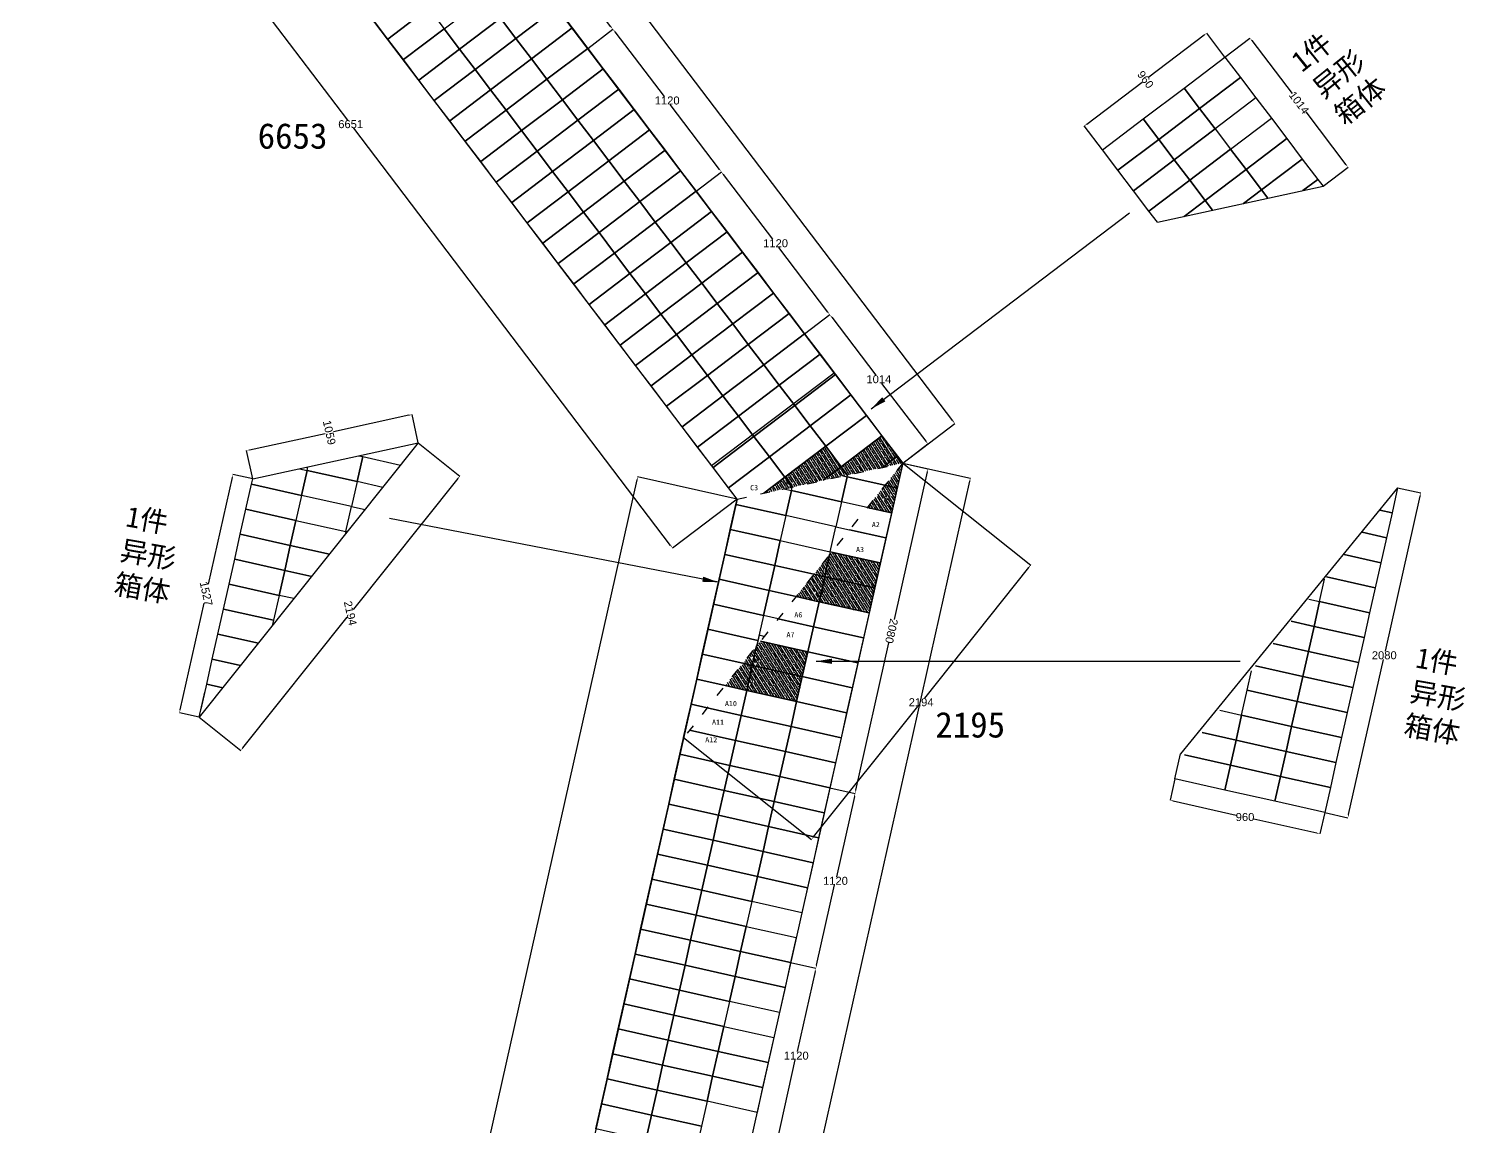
# Model space of a CAD drawing. Header units: inches. Extents: x 21093 to 127854, y 9039 to 35434.
# Drawn here: x 38134 to 47107, y 22242 to 29102 of the extents above; entities that cross this region are included whole.
import ezdxf

# ---------------------------------------------------------------- set-up
doc = ezdxf.new("R2010")
doc.units = ezdxf.units.IN
doc.header["$MEASUREMENT"] = 0
doc.linetypes.add('ACAD_ISO03W100', pattern=[30, 12, -18])
doc.styles.get("Standard").update_dxf_attribs({"font": 'arial.ttf'})
doc.dimstyles.get("Standard").update_dxf_attribs({"dimtxt": 50, "dimasz": 10, "dimexe": 0.18, "dimexo": 0.0625, "dimgap": 0.09, "dimtad": 0, "dimtih": 1, "dimtoh": 1, "dimdec": 0, "dimzin": 0, "dimdsep": 46, "dimtxsty": 'Standard', "dimcen": 0.09, "dimclrd": 3, "dimclre": 3, "dimclrt": 3, "dimadec": 0, "dimazin": 0, "dimtfac": 1, "dimtdec": 0, "dimtofl": 0, "dimtmove": 0, "dimatfit": 3, "dimfxl": 0, "dimtolj": 1, "dimtzin": 0, "dimarcsym": 0})
pattern_1 = [(302.366, (40981.71, 25726.681), (21.11614, 13.38315), []), (302.366, (40977.843, 25709.432), (21.11614, 13.38315), [31.25, -6.25, 0, -6.25])]

# ---------------------------------------------------------------- blocks, each defined once
blk = doc.blocks.new('*D28')
at = {"color": 3, "lineweight": -2}
for p, q in [((39013.5, 32420.2), (39339.5, 32667.6)), ((39351.4, 32651.5), (41609.7, 29676.7)), ((43906.8, 26650.7), (41648.5, 29625.6)), ((43593.1, 26387.5), (43919, 26634.9))]:
    blk.add_line(p, q, dxfattribs=at)
at = {"color": 3}
for points in [[(39354.1, 32653.5), (39348.7, 32649.5), (39339.3, 32667.5)], [(43909.5, 26652.8), (43904.1, 26648.7), (43918.9, 26634.8)]]:
    blk.add_solid(points, dxfattribs=at)
at = {"layer": 'Defpoints', "color": 0}
for p in [(39013.5, 32420.1), (43918.9, 26634.8), (43593.1, 26387.5)]:
    blk.add_point(p, dxfattribs=at)
at = {"color": 3, "insert": (41629.1, 29651.1), "char_height": 50, "attachment_point": 5}
blk.add_mtext('\\A1;7574', dxfattribs=at)
blk = doc.blocks.new('*D30')
at = {"color": 3, "lineweight": -2}
for p, q in [((42558.7, 26162.3), (41937.6, 26301.5)), ((41933.4, 26281.9), (40774.5, 21111.5)), ((39604, 15889.8), (40763, 21060.2)), ((40220.6, 15731.1), (39599.5, 15870.3))]:
    blk.add_line(p, q, dxfattribs=at)
at = {"color": 3}
for points in [[(41930.2, 26282.7), (41936.7, 26281.2), (41937.8, 26301.5)], [(39600.8, 15890.5), (39607.3, 15889), (39599.6, 15870.2)]]:
    blk.add_solid(points, dxfattribs=at)
at = {"layer": 'Defpoints', "color": 0}
for p in [(41937.8, 26301.5), (42558.8, 26162.3), (40220.6, 15731)]:
    blk.add_point(p, dxfattribs=at)
at = {"color": 3, "insert": (40768.7, 21085.8), "char_height": 50, "attachment_point": 5}
blk.add_mtext('\\A1;10690', dxfattribs=at)
blk = doc.blocks.new('*D31')
at = {"color": 3, "lineweight": -2}
for p, q in [((43593.1, 26387.4), (44392.7, 25749.6)), ((44380.1, 25734.1), (43728.9, 24917.8)), ((43036.8, 24050.2), (43688, 24866.5)), ((42224.9, 24672.3), (43024.4, 24034.5))]:
    blk.add_line(p, q, dxfattribs=at)
at = {"color": 3}
for points in [[(44377.5, 25736.1), (44382.7, 25732), (44392.5, 25749.7)], [(43034.2, 24052.3), (43039.4, 24048.2), (43024.3, 24034.6)]]:
    blk.add_solid(points, dxfattribs=at)
at = {"layer": 'Defpoints', "color": 0}
for p in [(43593.1, 26387.5), (42224.8, 24672.4), (43024.3, 24034.6)]:
    blk.add_point(p, dxfattribs=at)
at = {"color": 3, "insert": (43708.4, 24892.1), "char_height": 50, "attachment_point": 5}
blk.add_mtext('\\A1;2194', dxfattribs=at)
blk = doc.blocks.new('*D32')
at = {"color": 3, "lineweight": -2}
for p, q in [((38536.9, 31460), (38133.9, 31154.1)), ((38146.2, 31138.3), (40125.5, 28530.9)), ((42143.7, 25872.4), (40164.4, 28479.7)), ((42558.7, 26162.2), (42155.7, 25856.3))]:
    blk.add_line(p, q, dxfattribs=at)
at = {"color": 3}
for points in [[(38148.8, 31140.3), (38143.5, 31136.3), (38134.1, 31154.2)], [(42146.4, 25874.4), (42141.1, 25870.3), (42155.8, 25856.4)]]:
    blk.add_solid(points, dxfattribs=at)
at = {"layer": 'Defpoints', "color": 0}
for p in [(38537, 31460.1), (42558.7, 26162.3), (42155.8, 25856.4)]:
    blk.add_point(p, dxfattribs=at)
at = {"color": 3, "insert": (40145, 28505.3), "char_height": 50, "attachment_point": 5}
blk.add_mtext('\\A1;6651', dxfattribs=at)
blk = doc.blocks.new('*D62')
at = {"color": 3, "lineweight": -2}
for p, q in [((43593.2, 26387.5), (43751, 26352.1)), ((43746.5, 26332.6), (43539.8, 25410.6)), ((43300.3, 24342), (43506.9, 25264)), ((43138.2, 24357.8), (43296.1, 24322.4))]:
    blk.add_line(p, q, dxfattribs=at)
at = {"color": 3}
for points in [[(43749.7, 26331.9), (43743.2, 26333.3), (43750.8, 26352.1)], [(43303.5, 24341.3), (43297, 24342.7), (43295.9, 24322.5)]]:
    blk.add_solid(points, dxfattribs=at)
at = {"layer": 'Defpoints', "color": 0}
for p in [(43593.1, 26387.5), (43750.8, 26352.1), (43138.1, 24357.8)]:
    blk.add_point(p, dxfattribs=at)
at = {"color": 3, "insert": (43523.4, 25337.3), "char_height": 50, "attachment_point": 5, "rotation": 257.36603}
blk.add_mtext('\\A1;2080', dxfattribs=at)
blk = doc.blocks.new('*D81')
at = {"color": 3, "lineweight": -2}
for p, q in [((42980, 27195.2), (43137.9, 27315)), ((43149.8, 27299), (43424.8, 26936.7)), ((43738.8, 26523.2), (43463.7, 26885.5)), ((43593.2, 26387.6), (43751, 26507.4))]:
    blk.add_line(p, q, dxfattribs=at)
at = {"color": 3}
for points in [[(43152.5, 27301), (43147.2, 27296.9), (43137.7, 27314.9)], [(43741.4, 26525.2), (43736.1, 26521.2), (43750.9, 26507.3)]]:
    blk.add_solid(points, dxfattribs=at)
at = {"layer": 'Defpoints', "color": 0}
for p in [(42980, 27195.1), (43750.9, 26507.3), (43593.1, 26387.5)]:
    blk.add_point(p, dxfattribs=at)
at = {"color": 3, "insert": (43444.3, 26911.1), "char_height": 50, "attachment_point": 5}
blk.add_mtext('\\A1;1014', dxfattribs=at)
blk = doc.blocks.new('*D83')
at = {"color": 3, "lineweight": -2}
for p, q in [((42302.8, 28087.2), (42460.6, 28207)), ((42472.6, 28191), (42779.6, 27786.5)), ((43125.6, 27330.8), (42818.5, 27735.3)), ((42980.1, 27195.2), (43137.9, 27315))]:
    blk.add_line(p, q, dxfattribs=at)
at = {"color": 3}
for points in [[(42475.2, 28193), (42469.9, 28189), (42460.5, 28206.9)], [(43128.3, 27332.8), (43123, 27328.8), (43137.7, 27314.9)]]:
    blk.add_solid(points, dxfattribs=at)
at = {"layer": 'Defpoints', "color": 0}
for p in [(42302.8, 28087.2), (43137.7, 27314.9), (42980, 27195.2)]:
    blk.add_point(p, dxfattribs=at)
at = {"color": 3, "insert": (42799.1, 27760.9), "char_height": 50, "attachment_point": 5}
blk.add_mtext('\\A1;1120', dxfattribs=at)
blk = doc.blocks.new('*D85')
at = {"color": 3, "lineweight": -2}
for p, q in [((41625.6, 28979.3), (41783.6, 29099.2)), ((41795.5, 29083.2), (42102.6, 28678.7)), ((42448.5, 28223), (42141.5, 28627.4)), ((42302.8, 28087.2), (42460.8, 28207.1))]:
    blk.add_line(p, q, dxfattribs=at)
at = {"color": 3}
for points in [[(41798.2, 29085.2), (41792.8, 29081.2), (41783.4, 29099.1)], [(42451.2, 28225), (42445.9, 28220.9), (42460.6, 28207)]]:
    blk.add_solid(points, dxfattribs=at)
at = {"layer": 'Defpoints', "color": 0}
for p in [(41625.6, 28979.3), (42460.6, 28207), (42302.8, 28087.2)]:
    blk.add_point(p, dxfattribs=at)
at = {"color": 3, "insert": (42122, 28653.1), "char_height": 50, "attachment_point": 5}
blk.add_mtext('\\A1;1120', dxfattribs=at)
blk = doc.blocks.new('*D87')
at = {"color": 3, "lineweight": -2}
for p, q in [((40948.4, 29871.4), (41105.8, 29990.9)), ((41117.8, 29974.9), (41424.9, 29570.4)), ((41770.8, 29114.7), (41463.8, 29519.2)), ((41625.7, 28979.3), (41783.1, 29098.9))]:
    blk.add_line(p, q, dxfattribs=at)
at = {"color": 3}
for points in [[(41120.4, 29976.9), (41115.1, 29972.8), (41105.7, 29990.8)], [(41773.5, 29116.7), (41768.2, 29112.7), (41782.9, 29098.8)]]:
    blk.add_solid(points, dxfattribs=at)
at = {"layer": 'Defpoints', "color": 0}
for p in [(40948.4, 29871.3), (41782.9, 29098.8), (41625.6, 28979.3)]:
    blk.add_point(p, dxfattribs=at)
at = {"color": 3, "insert": (41444.3, 29544.8), "char_height": 50, "attachment_point": 5}
blk.add_mtext('\\A1;1120', dxfattribs=at)
blk = doc.blocks.new('*D116')
at = {"color": 3, "lineweight": -2}
for p, q in [((42893.2, 23265), (43050.8, 23229.6)), ((43046.3, 23210.2), (42934, 22708.9)), ((42810.2, 22156.3), (42922.5, 22657.6)), ((42648.4, 22172), (42806, 22136.7))]:
    blk.add_line(p, q, dxfattribs=at)
at = {"color": 3}
for points in [[(43043, 23210.9), (43049.5, 23209.4), (43050.6, 23229.7)], [(42806.9, 22157), (42813.4, 22155.6), (42805.8, 22136.8)]]:
    blk.add_solid(points, dxfattribs=at)
at = {"layer": 'Defpoints', "color": 0}
for p in [(42893.2, 23265), (43050.6, 23229.7), (42648.3, 22172.1)]:
    blk.add_point(p, dxfattribs=at)
at = {"color": 3, "insert": (42928.2, 22683.2), "char_height": 50, "attachment_point": 5}
blk.add_mtext('\\A1;1120', dxfattribs=at)
blk = doc.blocks.new('*D117')
at = {"color": 3, "lineweight": -2}
for p, q in [((43138.2, 24357.8), (43295.9, 24322.5)), ((43291.3, 24303), (43179, 23801.7)), ((43055.2, 23249.2), (43167.5, 23750.5)), ((42893.3, 23264.9), (43051, 23229.6))]:
    blk.add_line(p, q, dxfattribs=at)
at = {"color": 3}
for points in [[(43288.1, 24303.7), (43294.6, 24302.3), (43295.7, 24322.5)], [(43051.9, 23249.9), (43058.4, 23248.4), (43050.8, 23229.6)]]:
    blk.add_solid(points, dxfattribs=at)
at = {"layer": 'Defpoints', "color": 0}
for p in [(43138.1, 24357.8), (43295.7, 24322.5), (42893.2, 23265)]:
    blk.add_point(p, dxfattribs=at)
at = {"color": 3, "insert": (43173.3, 23776.1), "char_height": 50, "attachment_point": 5}
blk.add_mtext('\\A1;1120', dxfattribs=at)
blk = doc.blocks.new('*D120')
at = {"color": 3, "lineweight": -2}
for p, q in [((45293.1, 24413.1), (45263.1, 24279.5)), ((45282.7, 24275.3), (45676.3, 24187.1)), ((46180.4, 24074.1), (45786.8, 24162.3)), ((46229.8, 24203.2), (46199.9, 24069.5))]:
    blk.add_line(p, q, dxfattribs=at)
at = {"color": 3}
for points in [[(45283.4, 24278.6), (45281.9, 24272.1), (45263.2, 24279.7)], [(46181.1, 24077.3), (46179.7, 24070.8), (46199.9, 24069.7)]]:
    blk.add_solid(points, dxfattribs=at)
at = {"layer": 'Defpoints', "color": 0}
for p in [(45293.1, 24413.2), (46229.8, 24203.2), (46199.9, 24069.7)]:
    blk.add_point(p, dxfattribs=at)
at = {"color": 3, "insert": (45731.5, 24174.7), "char_height": 50, "attachment_point": 5}
blk.add_mtext('\\A1;960', dxfattribs=at)
blk = doc.blocks.new('*D121')
at = {"color": 3, "lineweight": -2}
for p, q in [((46684.8, 26232.8), (46829, 26200.5)), ((46824.4, 26181.1), (46607.1, 25211.3)), ((46378.2, 24190.4), (46595.6, 25160.1)), ((46229.9, 24203.1), (46374, 24170.8))]:
    blk.add_line(p, q, dxfattribs=at)
at = {"color": 3}
for points in [[(46821.2, 26181.8), (46827.7, 26180.3), (46828.8, 26200.6)], [(46375, 24191.1), (46381.5, 24189.7), (46373.8, 24170.9)]]:
    blk.add_solid(points, dxfattribs=at)
at = {"layer": 'Defpoints', "color": 0}
for p in [(46684.8, 26232.8), (46828.8, 26200.6), (46229.8, 24203.2)]:
    blk.add_point(p, dxfattribs=at)
at = {"color": 3, "insert": (46601.3, 25185.7), "char_height": 50, "attachment_point": 5}
blk.add_mtext('\\A1;2080', dxfattribs=at)
blk = doc.blocks.new('*D122')
at = {"color": 3, "lineweight": -2}
for p, q in [((45605.9, 28925), (45762.4, 29043.8)), ((45774.3, 29027.7), (46025.1, 28697.4)), ((46363.2, 28252), (46112.5, 28582.3)), ((46219, 28117.3), (46375.5, 28236.1))]:
    blk.add_line(p, q, dxfattribs=at)
at = {"color": 3}
for points in [[(45777, 29029.8), (45771.6, 29025.7), (45762.2, 29043.7)], [(46365.9, 28254), (46360.6, 28249.9), (46375.3, 28236)]]:
    blk.add_solid(points, dxfattribs=at)
at = {"layer": 'Defpoints', "color": 0}
for p in [(45762.2, 29043.7), (45605.8, 28924.9), (46218.9, 28117.3)]:
    blk.add_point(p, dxfattribs=at)
at = {"color": 3, "insert": (46068.8, 28639.8), "char_height": 50, "attachment_point": 5, "rotation": 307.2034}
blk.add_mtext('\\A1;1014', dxfattribs=at)
blk = doc.blocks.new('*D123')
at = {"color": 3, "lineweight": -2}
for p, q in [((45605.8, 28925), (45492.1, 29074.7)), ((45476.3, 29062.5), (45130.3, 28799.9)), ((44743.5, 28506.2), (45089.5, 28768.9)), ((44841.1, 28344.5), (44727.5, 28494.3))]:
    blk.add_line(p, q, dxfattribs=at)
at = {"color": 3}
for points in [[(45474.3, 29065.2), (45478.3, 29059.8), (45492.2, 29074.6)], [(44741.5, 28508.9), (44745.5, 28503.6), (44727.6, 28494.1)]]:
    blk.add_solid(points, dxfattribs=at)
at = {"layer": 'Defpoints', "color": 0}
for p in [(45605.8, 28924.9), (44727.6, 28494.1), (44841.2, 28344.5)]:
    blk.add_point(p, dxfattribs=at)
at = {"color": 3, "insert": (45109.9, 28784.4), "char_height": 50, "attachment_point": 5, "rotation": 307.2034}
blk.add_mtext('\\A1;960', dxfattribs=at)
blk = doc.blocks.new('*D146')
at = {"color": 3, "lineweight": -2}
for p, q in [((43593.3, 26387.4), (44016, 26292.7)), ((44011.5, 26273.2), (42835, 21024.7)), ((41647, 15724.9), (42823.5, 20973.4)), ((41220, 15800.2), (41642.8, 15705.4))]:
    blk.add_line(p, q, dxfattribs=at)
at = {"color": 3}
for points in [[(44008.2, 26273.9), (44014.7, 26272.5), (44015.9, 26292.7)], [(41643.7, 15725.7), (41650.2, 15724.2), (41642.6, 15705.4)]]:
    blk.add_solid(points, dxfattribs=at)
at = {"layer": 'Defpoints', "color": 0}
for p in [(43593.2, 26387.5), (41219.9, 15800.2), (41642.6, 15705.4)]:
    blk.add_point(p, dxfattribs=at)
at = {"color": 3, "insert": (42829.2, 20999.1), "char_height": 50, "attachment_point": 5}
blk.add_mtext('\\A1;10850', dxfattribs=at)
blk = doc.blocks.new('*D235')
at = {"color": 3, "lineweight": -2}
for p, q in [((40567.5, 26513.4), (40827.1, 26306.3)), ((40814.5, 26290.8), (40163.3, 25474.6)), ((39471.1, 24607), (40122.3, 25423.2)), ((39199.2, 24798.3), (39458.8, 24591.2))]:
    blk.add_line(p, q, dxfattribs=at)
at = {"color": 3}
for points in [[(40817.1, 26288.7), (40811.9, 26292.9), (40827, 26306.4)], [(39473.7, 24604.9), (39468.5, 24609), (39458.7, 24591.3)]]:
    blk.add_solid(points, dxfattribs=at)
at = {"layer": 'Defpoints', "color": 0}
for p in [(40567.5, 26513.4), (39199.2, 24798.4), (39458.7, 24591.3)]:
    blk.add_point(p, dxfattribs=at)
at = {"color": 3, "insert": (40142.8, 25448.9), "char_height": 50, "attachment_point": 5, "rotation": 282.60921}
blk.add_mtext('\\A1;2194', dxfattribs=at)
blk = doc.blocks.new('*D236')
at = {"color": 3, "lineweight": -2}
for p, q in [((39404.8, 26296.5), (39255.3, 25629.7)), ((39533, 26288.2), (39409, 26316.1)), ((39079.6, 24845.7), (39229, 25512.5)), ((39199.1, 24798.4), (39075, 24826.2))]:
    blk.add_line(p, q, dxfattribs=at)
at = {"color": 3}
for points in [[(39408, 26295.8), (39401.5, 26297.2), (39409.2, 26316)], [(39082.8, 24844.9), (39076.3, 24846.4), (39075.2, 24826.1)]]:
    blk.add_solid(points, dxfattribs=at)
at = {"layer": 'Defpoints', "color": 0}
for p in [(39533.1, 26288.2), (39075.2, 24826.1), (39199.2, 24798.4)]:
    blk.add_point(p, dxfattribs=at)
at = {"color": 3, "insert": (39242.2, 25571.1), "char_height": 50, "attachment_point": 5, "rotation": 282.60921}
blk.add_mtext('\\A1;1527', dxfattribs=at)
blk = doc.blocks.new('*D237')
at = {"color": 3, "lineweight": -2}
for p, q in [((40509.3, 26686.4), (40036.7, 26583.5)), ((40567.4, 26513.5), (40528.8, 26690.8)), ((39514, 26469.7), (39986.6, 26572.6)), ((39533, 26288.3), (39494.4, 26465.6))]:
    blk.add_line(p, q, dxfattribs=at)
at = {"color": 3}
for points in [[(40508.6, 26689.7), (40510, 26683.1), (40528.8, 26690.6)], [(39513.3, 26473), (39514.7, 26466.5), (39494.5, 26465.5)]]:
    blk.add_solid(points, dxfattribs=at)
at = {"layer": 'Defpoints', "color": 0}
for p in [(40567.4, 26513.4), (39494.5, 26465.5), (39533, 26288.2)]:
    blk.add_point(p, dxfattribs=at)
at = {"color": 3, "insert": (40011.6, 26578.1), "char_height": 50, "attachment_point": 5, "rotation": 282.60921}
blk.add_mtext('\\A1;1059', dxfattribs=at)

msp = doc.modelspace()

# ---------------------------------------------------------------- hatches: boundary and pattern name
h = msp.add_hatch()
h.set_pattern_fill('ANSI35', color=3, scale=100, style=0)
h.set_pattern_definition(pattern_1)
h.paths.add_polyline_path([(43096.8, 26279.4), (43208.8, 26364.4), (43112.1, 26491.9), (42857.2, 26298.4), (42903.6, 26237.3)])
h.paths.add_polyline_path([(42903.5, 26237.3), (42903.5, 26237.3), (42857.2, 26298.4), (42725.7, 26198.6)])
h.paths.add_polyline_path([(42854.6, 26239), (42916.1, 26239), (42916.1, 26300.5), (42854.6, 26300.5)], flags=9)
h = msp.add_hatch()
h.set_pattern_fill('ANSI35', color=8, scale=100, style=0)
h.set_pattern_definition(pattern_1)
h.paths.add_polyline_path([(43467.8, 26360.2), (43560.4, 26430.5), (43463.7, 26557.9), (43208.8, 26364.4), (43248.3, 26312.4)])
h.paths.add_polyline_path([(43248.3, 26312.4), (43208.8, 26364.4), (43096.8, 26279.4)])
h.paths.add_polyline_path([(43593.1, 26387.5), (43593.1, 26387.5), (43560.4, 26430.5), (43467.8, 26360.2)])
h.paths.add_polyline_path([(43491.8, 26378), (43553.3, 26378), (43553.3, 26439.6), (43491.8, 26439.6)], flags=24)
h = msp.add_hatch()
h.set_pattern_fill('ANSI35', color=3, scale=100, style=0)
h.set_pattern_definition(pattern_1)
h.paths.add_polyline_path([(43558.1, 26231.4), (43593.1, 26387.5), (43593.1, 26387.5), (43482.1, 26248.4)])
h.paths.add_polyline_path([(43523.1, 26075.2), (43558.1, 26231.4), (43482.1, 26248.4), (43371.1, 26109.3)])
h.paths.add_polyline_path([(43467.8, 26142.3), (43529.3, 26142.3), (43529.3, 26203.9), (43467.8, 26203.9)], flags=24)
h = msp.add_hatch()
h.set_pattern_fill('ANSI35', color=48, scale=100, style=0)
h.set_pattern_definition(pattern_1)
h.paths.add_polyline_path([(43418.1, 25606.9), (43453.1, 25763), (43149.2, 25831.1), (43137, 25815.8), (43105.9, 25676.8)])
h.paths.add_polyline_path([(43105.9, 25676.8), (43137, 25815.8), (43038.2, 25692)])
h.paths.add_polyline_path([(43084.6, 25687.8), (43146.1, 25687.8), (43146.1, 25749.4), (43084.6, 25749.4)], flags=9)
h = msp.add_hatch()
h.set_pattern_fill('ANSI35', color=3, scale=100, style=0)
h.set_pattern_definition(pattern_1)
h.paths.add_polyline_path([(43070.9, 25520.7), (43105.9, 25676.8), (43038.2, 25692), (42927.3, 25552.9)])
h.paths.add_polyline_path([(43383.1, 25450.7), (43418.1, 25606.9), (43105.9, 25676.8), (43070.9, 25520.7)])
h.paths.add_polyline_path([(43041.8, 25553), (43103.3, 25553), (43103.3, 25614.5), (43041.8, 25614.5)], flags=24)
h = msp.add_hatch()
h.set_pattern_fill('ANSI35', color=3, scale=100, style=0)
h.set_pattern_definition(pattern_1)
h.paths.add_polyline_path([(42965.9, 25052.3), (43000.9, 25208.5), (42705.3, 25274.7), (42680.9, 25244.1), (42653.6, 25122.3)])
h.paths.add_polyline_path([(42653.6, 25122.3), (42680.9, 25244.1), (42594.4, 25135.6)])
h.paths.add_polyline_path([(42629.3, 25241.8), (42713.6, 25241.8), (42713.6, 25303.3), (42629.3, 25303.3)], flags=9)
h.paths.add_polyline_path([(42642, 25122.3), (42703.5, 25122.3), (42703.5, 25183.8), (42642, 25183.8)], flags=9)
h = msp.add_hatch()
h.set_pattern_fill('ANSI35', color=48, scale=100, style=0)
h.set_pattern_definition(pattern_1)
h.paths.add_polyline_path([(42930.9, 24896.2), (42965.9, 25052.3), (42653.6, 25122.3), (42618.6, 24966.2)])
h.paths.add_polyline_path([(42618.6, 24966.2), (42653.6, 25122.3), (42594.4, 25135.6), (42483.4, 24996.5)])
h.paths.add_polyline_path([(42602, 24989), (42663.5, 24989), (42663.5, 25050.5), (42602, 25050.5)], flags=9)

# ---------------------------------------------------------------- linework, layer by layer
at = {"color": 5}
for p, q in [((43593.1, 26387.5), (39013.5, 32420.1)), ((42558.8, 26162.3), (38537, 31460.1)), ((42399.8, 26371.7), (43164.4, 26952.2)), ((43593.1, 26387.5), (41219.9, 15800.2)), ((42558.8, 26162.3), (40220.6, 15731))]:
    msp.add_line(p, q, dxfattribs=at)
at = {"color": 4}
for p, q in [((45799.3, 28670.1), (45896, 28542.6)), ((45184.6, 27892.1), (46218.9, 28117.3))]:
    msp.add_line(p, q, dxfattribs=at)
at = {"color": 3}
for p, q in [((40567.4, 26513.5), (39199.2, 24798.4)), ((39533.1, 26288.2), (40567.5, 26513.4))]:
    msp.add_line(p, q, dxfattribs=at)
at = {"color": 1, "linetype": 'ACAD_ISO03W100', "ltscale": 5}
msp.add_line((43593.1, 26387.5), (42224.8, 24672.4), dxfattribs=at)
at = {"color": 6, "linetype": 'ACAD_ISO03W100', "ltscale": 5}
msp.add_line((42558.8, 26162.3), (43593.1, 26387.5), dxfattribs=at)
at = {"color": 8}
msp.add_line((46684.8, 26232.8), (45328.1, 24569.3), dxfattribs=at)
at = {"color": 4}
for points in [[(40535.3, 29356.9), (40632.1, 29229.5), (40377.2, 29036), (40280.5, 29163.4)], [(41335.3, 29361.6), (41432.1, 29234.2), (41177.2, 29040.7), (41080.5, 29168.1)], [(40983.7, 29295.5), (41080.5, 29168.1), (40825.6, 28974.6), (40728.8, 29102.1)], [(40632.1, 29229.5), (40728.8, 29102.1), (40474, 28908.6), (40377.2, 29036)], [(41080.5, 29168.1), (41177.2, 29040.7), (40922.3, 28847.2), (40825.6, 28974.6)], [(41432.1, 29234.2), (41528.8, 29106.7), (41273.9, 28913.2), (41177.2, 29040.7)], [(40728.8, 29102.1), (40825.6, 28974.6), (40570.7, 28781.1), (40474, 28908.6)], [(41528.8, 29106.7), (41625.6, 28979.3), (41370.7, 28785.8), (41273.9, 28913.2)], [(41177.2, 29040.7), (41273.9, 28913.2), (41019.1, 28719.7), (40922.3, 28847.2)], [(40825.6, 28974.6), (40922.3, 28847.2), (40667.4, 28653.7), (40570.7, 28781.1)], [(41273.9, 28913.2), (41370.7, 28785.8), (41115.8, 28592.3), (41019.1, 28719.7)], [(41625.6, 28979.3), (41722.3, 28851.8), (41467.4, 28658.3), (41370.7, 28785.8)], [(45605.8, 28924.9), (45702.6, 28797.5), (45447.7, 28604), (45350.9, 28731.5)], [(40922.3, 28847.2), (41019.1, 28719.7), (40764.2, 28526.3), (40667.4, 28653.7)], [(41722.3, 28851.8), (41819.1, 28724.4), (41564.2, 28530.9), (41467.4, 28658.3)], [(41019.1, 28719.7), (41115.8, 28592.3), (40860.9, 28398.8), (40764.2, 28526.3)], [(41370.7, 28785.8), (41467.4, 28658.3), (41212.6, 28464.9), (41115.8, 28592.3)], [(41819.1, 28724.4), (41915.8, 28597), (41660.9, 28403.5), (41564.2, 28530.9)], [(45350.9, 28731.5), (45447.7, 28604), (45192.8, 28410.5), (45096.1, 28538)], [(45702.6, 28797.5), (45799.3, 28670.1), (45544.4, 28476.6), (45447.7, 28604)], [(41467.4, 28658.3), (41564.2, 28530.9), (41309.3, 28337.4), (41212.6, 28464.9)], [(41115.8, 28592.3), (41212.6, 28464.9), (40957.7, 28271.4), (40860.9, 28398.8)], [(41915.8, 28597), (42012.5, 28469.5), (41757.7, 28276), (41660.9, 28403.5)], [(45096.1, 28538), (45192.8, 28410.5), (44937.9, 28217), (44841.2, 28344.5)], [(45447.7, 28604), (45544.4, 28476.6), (45289.5, 28283.1), (45192.8, 28410.5)], [(45896, 28542.6), (45992.8, 28415.2), (45737.9, 28221.7), (45641.2, 28349.1)], [(41212.6, 28464.9), (41309.3, 28337.4), (41054.4, 28143.9), (40957.7, 28271.4)], [(41564.2, 28530.9), (41660.9, 28403.5), (41406, 28210), (41309.3, 28337.4)], [(42012.5, 28469.5), (42109.3, 28342.1), (41854.4, 28148.6), (41757.7, 28276)], [(45544.4, 28476.6), (45641.2, 28349.1), (45386.3, 28155.6), (45289.5, 28283.1)], [(41660.9, 28403.5), (41757.7, 28276), (41502.8, 28082.5), (41406, 28210)], [(45192.8, 28410.5), (45289.5, 28283.1), (45034.7, 28089.6), (44937.9, 28217)], [(45992.8, 28415.2), (46089.5, 28287.7), (45834.6, 28094.3), (45737.9, 28221.7)], [(41309.3, 28337.4), (41406, 28210), (41151.2, 28016.5), (41054.4, 28143.9)], [(41757.7, 28276), (41854.4, 28148.6), (41599.5, 27955.1), (41502.8, 28082.5)], [(42109.3, 28342.1), (42206, 28214.6), (41951.1, 28021.2), (41854.4, 28148.6)], [(45289.5, 28283.1), (45386.3, 28155.6), (45131.4, 27962.2), (45034.7, 28089.6)], [(45641.2, 28349.1), (45737.9, 28221.7), (45483, 28028.2), (45386.3, 28155.6)], [(41406, 28210), (41502.8, 28082.5), (41247.9, 27889.1), (41151.2, 28016.5)], [(42206, 28214.6), (42302.8, 28087.2), (42047.9, 27893.7), (41951.1, 28021.2)], [(41854.4, 28148.6), (41951.1, 28021.2), (41696.3, 27827.7), (41599.5, 27955.1)], [(42302.8, 28087.2), (42399.5, 27959.8), (42144.6, 27766.3), (42047.9, 27893.7)], [(41502.8, 28082.5), (41599.5, 27955.1), (41344.6, 27761.6), (41247.9, 27889.1)], [(41951.1, 28021.2), (42047.9, 27893.7), (41793, 27700.2), (41696.3, 27827.7)], [(41599.5, 27955.1), (41696.3, 27827.7), (41441.4, 27634.2), (41344.6, 27761.6)], [(42399.5, 27959.8), (42496.3, 27832.3), (42241.4, 27638.8), (42144.6, 27766.3)], [(41696.3, 27827.7), (41793, 27700.2), (41538.1, 27506.7), (41441.4, 27634.2)], [(42047.9, 27893.7), (42144.6, 27766.3), (41889.8, 27572.8), (41793, 27700.2)], [(42496.3, 27832.3), (42593, 27704.9), (42338.1, 27511.4), (42241.4, 27638.8)], [(42144.6, 27766.3), (42241.4, 27638.8), (41986.5, 27445.3), (41889.8, 27572.8)], [(41793, 27700.2), (41889.8, 27572.8), (41634.9, 27379.3), (41538.1, 27506.7)], [(42241.4, 27638.8), (42338.1, 27511.4), (42083.2, 27317.9), (41986.5, 27445.3)], [(42593, 27704.9), (42689.7, 27577.4), (42434.9, 27384), (42338.1, 27511.4)], [(41889.8, 27572.8), (41986.5, 27445.3), (41731.6, 27251.9), (41634.9, 27379.3)], [(42689.7, 27577.4), (42786.5, 27450), (42531.6, 27256.5), (42434.9, 27384)], [(42338.1, 27511.4), (42434.9, 27384), (42180, 27190.5), (42083.2, 27317.9)], [(41986.5, 27445.3), (42083.2, 27317.9), (41828.4, 27124.4), (41731.6, 27251.9)], [(42434.9, 27384), (42531.6, 27256.5), (42276.7, 27063), (42180, 27190.5)], [(42786.5, 27450), (42883.2, 27322.6), (42628.4, 27129.1), (42531.6, 27256.5)], [(42083.2, 27317.9), (42180, 27190.5), (41925.1, 26997), (41828.4, 27124.4)], [(42883.2, 27322.6), (42980, 27195.1), (42725.1, 27001.6), (42628.4, 27129.1)], [(42180, 27190.5), (42276.7, 27063), (42021.9, 26869.5), (41925.1, 26997)], [(42531.6, 27256.5), (42628.4, 27129.1), (42373.5, 26935.6), (42276.7, 27063)], [(42980, 27195.1), (43076.7, 27067.7), (42821.8, 26874.2), (42725.1, 27001.6)], [(42628.4, 27129.1), (42725.1, 27001.6), (42470.2, 26808.2), (42373.5, 26935.6)], [(42276.7, 27063), (42373.5, 26935.6), (42118.6, 26742.1), (42021.9, 26869.5)], [(43076.7, 27067.7), (43173.5, 26940.2), (42918.6, 26746.8), (42821.8, 26874.2)], [(42373.5, 26935.6), (42470.2, 26808.2), (42215.3, 26614.7), (42118.6, 26742.1)], [(42725.1, 27001.6), (42821.8, 26874.2), (42567, 26680.7), (42470.2, 26808.2)], [(43173.5, 26940.2), (43270.2, 26812.8), (43015.3, 26619.3), (42918.6, 26746.8)], [(42821.8, 26874.2), (42918.6, 26746.8), (42663.7, 26553.3), (42567, 26680.7)], [(42470.2, 26808.2), (42567, 26680.7), (42312.1, 26487.2), (42215.3, 26614.7)], [(42918.6, 26746.8), (43015.3, 26619.3), (42760.4, 26425.8), (42663.7, 26553.3)], [(43270.2, 26812.8), (43366.9, 26685.4), (43112.1, 26491.9), (43015.3, 26619.3)], [(42567, 26680.7), (42663.7, 26553.3), (42408.8, 26359.8), (42312.1, 26487.2)], [(43366.9, 26685.4), (43463.7, 26557.9), (43208.8, 26364.4), (43112.1, 26491.9)], [(43015.3, 26619.3), (43112.1, 26491.9), (42857.2, 26298.4), (42760.4, 26425.8)], [(42663.7, 26553.3), (42760.4, 26425.8), (42505.6, 26232.3), (42408.8, 26359.8)]]:
    msp.add_lwpolyline(points, close=True, dxfattribs=at)
for points in [[(45874.2, 28042.2), (45834.6, 28094.3), (46089.5, 28287.7), (46186.3, 28160.3), (46093.6, 28090)], [(45529.4, 27967.1), (45483, 28028.2), (45737.9, 28221.7), (45834.6, 28094.3), (45722.6, 28009.2)], [(45184.6, 27892.1), (45131.4, 27962.2), (45386.3, 28155.6), (45483, 28028.2), (45351.6, 27928.4)], [(45722.6, 28009.2), (45834.6, 28094.3), (45874.2, 28042.2)], [(46093.6, 28090), (46186.3, 28160.3), (46218.9, 28117.3)], [(45351.6, 27928.4), (45483, 28028.2), (45529.4, 27967.1)], [(42903.6, 26237.3), (42857.2, 26298.4), (43112.1, 26491.9), (43208.8, 26364.4), (43096.8, 26279.4)], [(43248.3, 26312.4), (43208.8, 26364.4), (43463.7, 26557.9), (43560.4, 26430.5), (43467.8, 26360.2)], [(42558.8, 26162.3), (42505.6, 26232.3), (42760.4, 26425.8), (42857.2, 26298.4), (42725.7, 26198.6)], [(43467.8, 26360.2), (43560.4, 26430.5), (43593.1, 26387.5)], [(42725.7, 26198.6), (42857.2, 26298.4), (42903.6, 26237.3)], [(43096.8, 26279.4), (43208.8, 26364.4), (43248.3, 26312.4)]]:
    msp.add_lwpolyline(points, dxfattribs=at)
at = {"color": 3}
for points in [[(40196.4, 26432.7), (40220.2, 26427.3), (40185.2, 26271.2), (39872.9, 26341.2), (39877.9, 26363.3)], [(40345.5, 26235.3), (40185.2, 26271.2), (40220.2, 26427.3), (40456.4, 26374.4)], [(39825.3, 26351.9), (39872.9, 26341.2), (39837.9, 26185.1), (39525.7, 26255.1), (39533.1, 26288.2)], [(43222.1, 26306.7), (43245.8, 26301.3), (43210.8, 26145.2), (42898.6, 26215.2), (42903.5, 26237.3)], [(43371.1, 26109.3), (43210.8, 26145.2), (43245.8, 26301.3), (43482.1, 26248.4)], [(43482.1, 26248.4), (43245.8, 26301.3), (43248.3, 26312.4)], [(42851, 26225.9), (42898.6, 26215.2), (42863.6, 26059.1), (42551.3, 26129.1), (42558.8, 26162.3)], [(40123.5, 25957.1), (40115.2, 25958.9), (40150.2, 26115.1), (40234.5, 26096.2)], [(40012.6, 25818), (39767.9, 25872.8), (39802.9, 26028.9), (40115.2, 25958.9), (40111.3, 25941.8)], [(43149.2, 25831.1), (43140.8, 25833), (43175.8, 25989.1), (43260.2, 25970.2)], [(39901.6, 25678.9), (39732.9, 25716.7), (39767.9, 25872.8), (40012.6, 25818)], [(43038.2, 25692), (42793.6, 25746.8), (42828.6, 25903), (43140.8, 25833), (43137, 25815.8)], [(39790.6, 25539.8), (39697.9, 25560.6), (39732.9, 25716.7), (39901.6, 25678.9)], [(42927.3, 25552.9), (42758.6, 25590.7), (42793.6, 25746.8), (43038.2, 25692)], [(42816.3, 25413.8), (42723.6, 25434.6), (42758.6, 25590.7), (42927.3, 25552.9)], [(39568.7, 25261.6), (39315.7, 25318.3), (39350.7, 25474.4), (39662.9, 25404.4), (39655.2, 25370.1)], [(39457.7, 25122.5), (39280.7, 25162.2), (39315.7, 25318.3), (39568.7, 25261.6)], [(42594.4, 25135.6), (42341.4, 25192.3), (42376.4, 25348.4), (42688.6, 25278.5), (42680.9, 25244.1)], [(39346.8, 24983.4), (39245.7, 25006), (39280.7, 25162.2), (39457.7, 25122.5)], [(42483.4, 24996.5), (42306.4, 25036.2), (42341.4, 25192.3), (42594.4, 25135.6)], [(42372.4, 24857.4), (42271.4, 24880.1), (42306.4, 25036.2), (42483.4, 24996.5)], [(39199.2, 24798.4), (39234.1, 24954.5)], [(39210.7, 24849.9), (39210.7, 24849.9), (39245.7, 25006), (39346.8, 24983.4)], [(42236.4, 24723.9), (42236.4, 24723.9), (42271.4, 24880.1), (42372.4, 24857.4)], [(42224.8, 24672.4), (42259.8, 24828.5)]]:
    msp.add_lwpolyline(points, dxfattribs=at)
at = {"color": 8}
for points in [[(43593.1, 26387.5), (43558.1, 26231.4), (43482.1, 26248.4)], [(43482.1, 26248.4), (43558.1, 26231.4), (43523.1, 26075.2), (43371.1, 26109.3)], [(46684.8, 26232.8), (46649.8, 26076.7), (46573.8, 26093.8)], [(43371.1, 26109.3), (43523.1, 26075.2), (43488.1, 25919.1), (43260.2, 25970.2)], [(46573.8, 26093.8), (46649.8, 26076.7), (46614.8, 25920.6), (46462.8, 25954.7)], [(43260.2, 25970.2), (43488.1, 25919.1), (43453.1, 25763), (43149.2, 25831.1)], [(46462.8, 25954.7), (46614.8, 25920.6), (46579.8, 25764.5), (46351.9, 25815.6)], [(43137, 25815.8), (43105.9, 25676.8), (43038.2, 25692)], [(43149.2, 25831.1), (43453.1, 25763), (43418.1, 25606.9), (43105.9, 25676.8), (43137, 25815.8)], [(46351.9, 25815.6), (46579.8, 25764.5), (46544.8, 25608.3), (46240.9, 25676.5)], [(43038.2, 25692), (43105.9, 25676.8), (43070.9, 25520.7), (42927.3, 25552.9)], [(46240.9, 25676.5), (46544.8, 25608.3), (46509.8, 25452.2), (46197.5, 25522.2), (46228.7, 25661.1)], [(42927.3, 25552.9), (43070.9, 25520.7), (43035.9, 25364.6), (42816.3, 25413.8)], [(46129.9, 25537.4), (46197.5, 25522.2), (46162.5, 25366.1), (46019, 25398.3)], [(42816.3, 25413.8), (43035.9, 25364.6), (43000.9, 25208.5), (42705.3, 25274.7)], [(46019, 25398.3), (46162.5, 25366.1), (46127.6, 25210), (45908, 25259.2)], [(42680.9, 25244.1), (42653.6, 25122.3), (42594.4, 25135.6)], [(42705.3, 25274.7), (43000.9, 25208.5), (42965.9, 25052.3), (42653.6, 25122.3), (42680.9, 25244.1)], [(45908, 25259.2), (46127.6, 25210), (46092.6, 25053.8), (45797, 25120.1)], [(42594.4, 25135.6), (42653.6, 25122.3), (42618.6, 24966.2), (42483.4, 24996.5)], [(45797, 25120.1), (46092.6, 25053.8), (46057.6, 24897.7), (45745.3, 24967.7), (45772.6, 25089.4)], [(42483.4, 24996.5), (42618.6, 24966.2), (42583.6, 24810.1), (42372.4, 24857.4)], [(42372.4, 24857.4), (42583.6, 24810.1), (42548.6, 24654), (42261.5, 24718.3)], [(45575.1, 24841.9), (45710.3, 24811.6), (45675.3, 24655.4), (45464.1, 24702.8)], [(42261.5, 24718.3), (42548.6, 24654), (42513.6, 24497.8), (42201.4, 24567.8), (42236.4, 24723.9)], [(45464.1, 24702.8), (45675.3, 24655.4), (45640.3, 24499.3), (45353.2, 24563.7)], [(45353.2, 24563.7), (45640.3, 24499.3), (45605.3, 24343.2), (45293.1, 24413.2), (45328.1, 24569.3)]]:
    msp.add_lwpolyline(points, dxfattribs=at)
at = {"color": 3}
for points in [[(39872.9, 26341.2), (40185.2, 26271.2), (40150.2, 26115.1), (39837.9, 26185.1)], [(39525.7, 26255.1), (39837.9, 26185.1), (39802.9, 26028.9), (39490.7, 26098.9)], [(42898.6, 26215.2), (43210.8, 26145.2), (43175.8, 25989.1), (42863.6, 26059.1)], [(42551.3, 26129.1), (42863.6, 26059.1), (42828.6, 25903), (42516.3, 25973)], [(39490.7, 26098.9), (39802.9, 26028.9), (39767.9, 25872.8), (39455.7, 25942.8)], [(39455.7, 25942.8), (39767.9, 25872.8), (39732.9, 25716.7), (39420.7, 25786.7)], [(42516.3, 25973), (42828.6, 25903), (42793.6, 25746.8), (42481.4, 25816.8)], [(39420.7, 25786.7), (39732.9, 25716.7), (39697.9, 25560.6), (39385.7, 25630.6)], [(42481.4, 25816.8), (42793.6, 25746.8), (42758.6, 25590.7), (42446.4, 25660.7)], [(39385.7, 25630.6), (39697.9, 25560.6), (39662.9, 25404.4), (39350.7, 25474.4)], [(42446.4, 25660.7), (42758.6, 25590.7), (42723.6, 25434.6), (42411.4, 25504.6)], [(42411.4, 25504.6), (42723.6, 25434.6), (42688.6, 25278.5), (42376.4, 25348.4)]]:
    msp.add_lwpolyline(points, close=True, dxfattribs=at)
at = {"color": 48}
for points in [[(43565.5, 26264.6), (43565.7, 26264.5)], [(43113.3, 25710), (43113.4, 25710)], [(42728.9, 25304.3), (42696.2, 25311.6), (42681.1, 25244.3)]]:
    msp.add_lwpolyline(points, dxfattribs=at)
at = {"color": 8}
for points in [[(43418.1, 25606.9), (43383.1, 25450.7), (43070.9, 25520.7), (43105.9, 25676.8)], [(43383.1, 25450.7), (43348.1, 25294.6), (43035.9, 25364.6), (43070.9, 25520.7)], [(46509.8, 25452.2), (46474.8, 25296.1), (46162.5, 25366.1), (46197.5, 25522.2)], [(43348.1, 25294.6), (43313.1, 25138.5), (43000.9, 25208.5), (43035.9, 25364.6)], [(46474.8, 25296.1), (46439.8, 25140), (46127.6, 25210), (46162.5, 25366.1)], [(43313.1, 25138.5), (43278.1, 24982.3), (42965.9, 25052.3), (43000.9, 25208.5)], [(46439.8, 25140), (46404.8, 24983.8), (46092.6, 25053.8), (46127.6, 25210)], [(42965.9, 25052.3), (42930.9, 24896.2), (42618.6, 24966.2), (42653.6, 25122.3)], [(43278.1, 24982.3), (43243.1, 24826.2), (42930.9, 24896.2), (42965.9, 25052.3)], [(46404.8, 24983.8), (46369.8, 24827.7), (46057.6, 24897.7), (46092.6, 25053.8)], [(42930.9, 24896.2), (42895.9, 24740.1), (42583.6, 24810.1), (42618.6, 24966.2)], [(46057.6, 24897.7), (46022.6, 24741.6), (45710.3, 24811.6), (45745.3, 24967.7)], [(43243.1, 24826.2), (43208.1, 24670.1), (42895.9, 24740.1), (42930.9, 24896.2)], [(46369.8, 24827.7), (46334.8, 24671.6), (46022.6, 24741.6), (46057.6, 24897.7)], [(42895.9, 24740.1), (42860.9, 24584), (42548.6, 24654), (42583.6, 24810.1)], [(46022.6, 24741.6), (45987.6, 24585.5), (45675.3, 24655.4), (45710.3, 24811.6)], [(43208.1, 24670.1), (43173.1, 24514), (42860.9, 24584), (42895.9, 24740.1)], [(46334.8, 24671.6), (46299.8, 24515.5), (45987.6, 24585.5), (46022.6, 24741.6)], [(42860.9, 24584), (42825.9, 24427.8), (42513.6, 24497.8), (42548.6, 24654)], [(45987.6, 24585.5), (45952.6, 24429.3), (45640.3, 24499.3), (45675.3, 24655.4)], [(42513.6, 24497.8), (42478.6, 24341.7), (42166.4, 24411.7), (42201.4, 24567.8)], [(42825.9, 24427.8), (42790.9, 24271.7), (42478.6, 24341.7), (42513.6, 24497.8)], [(43173.1, 24514), (43138.1, 24357.8), (42825.9, 24427.8), (42860.9, 24584)], [(45952.6, 24429.3), (45917.6, 24273.2), (45605.3, 24343.2), (45640.3, 24499.3)], [(46299.8, 24515.5), (46264.8, 24359.3), (45952.6, 24429.3), (45987.6, 24585.5)], [(42478.6, 24341.7), (42443.6, 24185.6), (42131.4, 24255.6), (42166.4, 24411.7)], [(43138.1, 24357.8), (43103.1, 24201.7), (42790.9, 24271.7), (42825.9, 24427.8)], [(46264.8, 24359.3), (46229.8, 24203.2), (45917.6, 24273.2), (45952.6, 24429.3)], [(42790.9, 24271.7), (42755.9, 24115.6), (42443.6, 24185.6), (42478.6, 24341.7)], [(42443.6, 24185.6), (42408.7, 24029.5), (42096.4, 24099.4), (42131.4, 24255.6)], [(43103.1, 24201.7), (43068.2, 24045.6), (42755.9, 24115.6), (42790.9, 24271.7)], [(42755.9, 24115.6), (42720.9, 23959.5), (42408.7, 24029.5), (42443.6, 24185.6)], [(42408.7, 24029.5), (42373.7, 23873.3), (42061.4, 23943.3), (42096.4, 24099.4)], [(43068.2, 24045.6), (43033.2, 23889.5), (42720.9, 23959.5), (42755.9, 24115.6)], [(42720.9, 23959.5), (42685.9, 23803.3), (42373.7, 23873.3), (42408.7, 24029.5)], [(43033.2, 23889.5), (42998.2, 23733.3), (42685.9, 23803.3), (42720.9, 23959.5)], [(42373.7, 23873.3), (42338.7, 23717.2), (42026.4, 23787.2), (42061.4, 23943.3)], [(42685.9, 23803.3), (42650.9, 23647.2), (42338.7, 23717.2), (42373.7, 23873.3)], [(42338.7, 23717.2), (42303.7, 23561.1), (41991.4, 23631.1), (42026.4, 23787.2)], [(42998.2, 23733.3), (42963.2, 23577.2), (42650.9, 23647.2), (42685.9, 23803.3)], [(42650.9, 23647.2), (42615.9, 23491.1), (42303.7, 23561.1), (42338.7, 23717.2)], [(42303.7, 23561.1), (42268.7, 23404.9), (41956.4, 23474.9), (41991.4, 23631.1)], [(42615.9, 23491.1), (42580.9, 23335), (42268.7, 23404.9), (42303.7, 23561.1)], [(42268.7, 23404.9), (42233.7, 23248.8), (41921.4, 23318.8), (41956.4, 23474.9)], [(42928.2, 23421.1), (42893.2, 23265), (42580.9, 23335), (42615.9, 23491.1)], [(42580.9, 23335), (42545.9, 23178.8), (42233.7, 23248.8), (42268.7, 23404.9)], [(42893.2, 23265), (42858.2, 23108.8), (42545.9, 23178.8), (42580.9, 23335)], [(42233.7, 23248.8), (42198.7, 23092.7), (41886.4, 23162.7), (41921.4, 23318.8)], [(42545.9, 23178.8), (42510.9, 23022.7), (42198.7, 23092.7), (42233.7, 23248.8)], [(42198.7, 23092.7), (42163.7, 22936.6), (41851.4, 23006.6), (41886.4, 23162.7)], [(42858.2, 23108.8), (42823.2, 22952.7), (42510.9, 23022.7), (42545.9, 23178.8)], [(42510.9, 23022.7), (42475.9, 22866.6), (42163.7, 22936.6), (42198.7, 23092.7)], [(42163.7, 22936.6), (42128.7, 22780.4), (41816.4, 22850.4), (41851.4, 23006.6)], [(42475.9, 22866.6), (42440.9, 22710.5), (42128.7, 22780.4), (42163.7, 22936.6)], [(42128.7, 22780.4), (42093.7, 22624.3), (41781.4, 22694.3), (41816.4, 22850.4)], [(42788.2, 22796.6), (42753.2, 22640.5), (42440.9, 22710.5), (42475.9, 22866.6)], [(42440.9, 22710.5), (42405.9, 22554.3), (42093.7, 22624.3), (42128.7, 22780.4)], [(42753.2, 22640.5), (42718.2, 22484.3), (42405.9, 22554.3), (42440.9, 22710.5)], [(42093.7, 22624.3), (42058.7, 22468.2), (41746.4, 22538.2), (41781.4, 22694.3)], [(42405.9, 22554.3), (42370.9, 22398.2), (42058.7, 22468.2), (42093.7, 22624.3)], [(42058.7, 22468.2), (42023.7, 22312.1), (41711.4, 22382.1), (41746.4, 22538.2)], [(42718.2, 22484.3), (42683.2, 22328.2), (42370.9, 22398.2), (42405.9, 22554.3)], [(42370.9, 22398.2), (42336, 22242.1), (42023.7, 22312.1), (42058.7, 22468.2)], [(42023.7, 22312.1), (41988.7, 22155.9), (41676.5, 22225.9), (41711.4, 22382.1)], [(42336, 22242.1), (42301, 22085.9), (41988.7, 22155.9), (42023.7, 22312.1)]]:
    msp.add_lwpolyline(points, close=True, dxfattribs=at)

# ---------------------------------------------------------------- texts
at = {"color": 8, "char_height": 128, "attachment_point": 1}
for insert, rotation in [((46006.9, 28924.8), 38.76979), ((38756.1, 26118.9), 350.06827), ((46812.8, 25236.8), 350.06827)]:
    msp.add_mtext_dynamic_manual_height_columns('{\\fSimSun|b0|i0|c134|p2;1件异形\\P箱体}', width=353.89, gutter_width=1, heights=[0], dxfattribs=dict(at, insert=insert, rotation=rotation))
at = {"color": 8, "attachment_point": 1}
for s, insert, char_height in [('{\\fSimSun|b0|i0|c134|p2;6653}', (39564.3, 28512.1), 160), ('{\\fSimSun|b0|i0|c134|p2;C1}', (43501.2, 26424.4), 32), ('{\\fSimSun|b0|i0|c134|p2;C3}', (42640.1, 26249.1), 32), ('{\\fSimSun|b0|i0|c134|p2;C2}', (42864, 26285.4), 32), ('{\\fSimSun|b0|i0|c134|p2;A1}', (43476.1, 26188.7), 32), ('{\\fSimSun|b0|i0|c134|p2;A2}', (43400.3, 26018.7), 32), ('{\\fSimSun|b0|i0|c134|p2;A3}', (43301.6, 25862.9), 32), ('{\\fSimSun|b0|i0|c134|p2;A4}', (43092.9, 25734.2), 32), ('{\\fSimSun|b0|i0|c134|p2;A5}', (43050.1, 25599.4), 32), ('{\\fSimSun|b0|i0|c134|p2;A6}', (42916.3, 25454.8), 32), ('{\\fSimSun|b0|i0|c134|p2;A7}', (42867.3, 25331), 32), ('{\\fSimSun|b0|i0|c134|p2;A8}', (42650.4, 25168.7), 32), ('{\\fSimSun|b0|i0|c134|p2;A9}', (42610.3, 25035.4), 32), ('{\\fSimSun|b0|i0|c134|p2;A10}', (42482.7, 24900.2), 32), ('{\\fSimSun|b0|i0|c134|p2;A11}', (42402.2, 24784), 32), ('{\\fSimSun|b0|i0|c134|p2;2195}', (43797.4, 24831.9), 160), ('{\\fSimSun|b0|i0|c134|p2;A12}', (42359.8, 24673.9), 32)]:
    msp.add_mtext_dynamic_manual_height_columns(s, width=353.89, gutter_width=1, heights=[0], dxfattribs=dict(at, insert=insert, char_height=char_height))

# ---------------------------------------------------------------- dimensions: what is measured, and where the dimension line sits
at = {"color": 8}
for p1, p2, distance, picture, middle in [((39013.5, 32420.1), (43593.1, 26387.5), 409.1, '*D28', (41629.1, 29651.1)), ((38537, 31460.1), (42558.7, 26162.3), -505.8, '*D32', (40145, 28505.3)), ((43593.1, 26387.5), (42224.8, 24672.4), 1022.7, '*D31', (43708.4, 24892.1)), ((40220.6, 15731), (42558.8, 26162.3), 636.4, '*D30', (40768.7, 21085.8))]:
    dim = msp.add_aligned_dim(p1=p1, p2=p2, distance=distance, dimstyle='Standard', override={"dimasz": 20, "dimtfillclr": 3}, dxfattribs=at)
    dim.commit()
    dim.dimension.update_dxf_attribs({"geometry": picture, "text_midpoint": middle})
at = {"color": 3}
for p1, p2, distance, picture, middle in [((40948.4, 29871.3), (41625.6, 28979.3), 197.5, '*D87', (41444.3, 29544.8)), ((41625.6, 28979.3), (42302.8, 28087.2), 198.2, '*D85', (42122, 28653.1)), ((42302.8, 28087.2), (42980, 27195.2), 198, '*D83', (42799.1, 27760.9)), ((42980, 27195.1), (43593.1, 26387.5), 198.1, '*D81', (43444.3, 26911.1)), ((40567.4, 26513.4), (39533, 26288.2), -181.4, '*D237', (40011.6, 26578.1)), ((40567.5, 26513.4), (39199.2, 24798.4), 332, '*D235', (40142.8, 25448.9)), ((43593.2, 26387.5), (41219.9, 15800.2), 433.1, '*D146', (42829.2, 20999.1)), ((39533.1, 26288.2), (39199.2, 24798.4), -127, '*D236', (39242.2, 25571.1)), ((46229.8, 24203.2), (46684.8, 26232.8), -147.6, '*D121', (46601.3, 25185.7)), ((45293.1, 24413.2), (46229.8, 24203.2), -136.8, '*D120', (45731.5, 24174.7)), ((42893.2, 23265), (43138.1, 24357.8), -161.5, '*D117', (43173.3, 23776.1)), ((42648.3, 22172.1), (42893.2, 23265), -161.4, '*D116', (42928.2, 22683.2))]:
    dim = msp.add_aligned_dim(p1=p1, p2=p2, distance=distance, dimstyle='Standard', override={"dimasz": 20, "dimtfillclr": 3}, dxfattribs=at)
    dim.commit()
    dim.dimension.update_dxf_attribs({"geometry": picture, "text_midpoint": middle})
for base, p1, p2, angle, picture, middle in [((44727.6, 28494.1), (45605.8, 28924.9), (44841.2, 28344.5), 37.2034, '*D123', (45109.9, 28784.4)), ((45762.2, 29043.7), (46218.9, 28117.3), (45605.8, 28924.9), 307.2034, '*D122', (46068.8, 28639.8)), ((43750.8, 26352.1), (43138.1, 24357.8), (43593.1, 26387.5), 257.36603, '*D62', (43523.4, 25337.3))]:
    dim = msp.add_linear_dim(base=base, p1=p1, p2=p2, angle=angle, dimstyle='Standard', override={"dimasz": 20, "dimtfillclr": 3}, dxfattribs=at)
    dim.commit()
    dim.dimension.update_dxf_attribs({"geometry": picture, "text_midpoint": middle})

# ---------------------------------------------------------------- leaders
at = {"color": 8}
for points, override in [([(43395.7, 26725.6), (45010.9, 27951.7)], {"dimasz": 100, "dimtfillclr": 3}), ([(42442.2, 25642.2), (40388.3, 26041.7)], {"dimasz": 100, "dimgap": 0.09, "dimtad": 0, "dimtfillclr": 3}), ([(43052.4, 25148.3), (45701.4, 25148.3)], {"dimasz": 100, "dimgap": 0.09, "dimtad": 0, "dimtfillclr": 3})]:
    msp.add_leader(points, dimstyle='Standard', override=override, dxfattribs=at)

doc.saveas('drawing.dxf')
